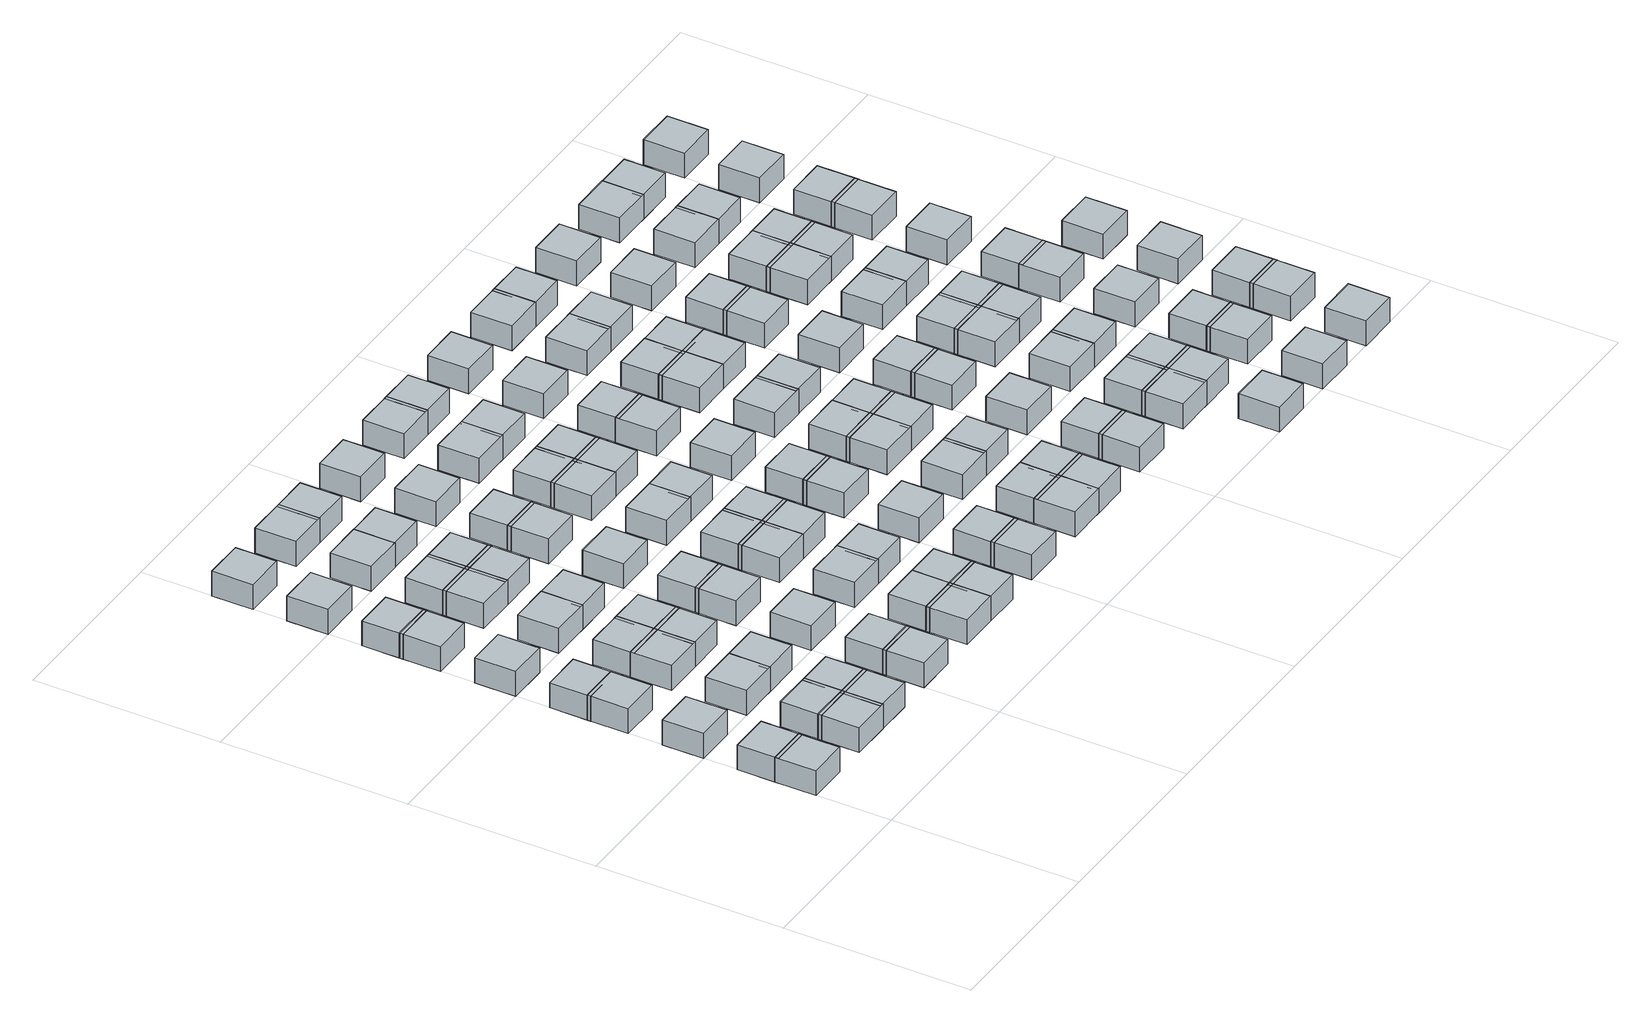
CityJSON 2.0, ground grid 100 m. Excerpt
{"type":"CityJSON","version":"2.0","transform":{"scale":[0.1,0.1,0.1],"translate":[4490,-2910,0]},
"CityObjects":{
"object1":{"type":"GenericCityObject","geometry":[{"type":"Solid","lod":"1","boundaries":[[[[0,1,2,3]],[[4,5,1,0]],[[5,6,2,1]],[[6,7,3,2]],[[7,4,0,3]],[[7,6,5,4]]]]}]},
"object2":{"type":"GenericCityObject","geometry":[{"type":"Solid","lod":"1","boundaries":[[[[8,9,10,11]],[[12,13,9,8]],[[13,14,10,9]],[[14,15,11,10]],[[15,12,8,11]],[[15,14,13,12]]]]}]},
"object3":{"type":"GenericCityObject","geometry":[{"type":"Solid","lod":"1","boundaries":[[[[16,17,18,19]],[[20,21,17,16]],[[21,22,18,17]],[[22,23,19,18]],[[23,20,16,19]],[[23,22,21,20]]]]}]},
"object4":{"type":"GenericCityObject","geometry":[{"type":"Solid","lod":"1","boundaries":[[[[24,25,26,27]],[[28,29,25,24]],[[29,30,26,25]],[[30,31,27,26]],[[31,28,24,27]],[[31,30,29,28]]]]}]},
"object5":{"type":"GenericCityObject","geometry":[{"type":"Solid","lod":"1","boundaries":[[[[32,33,34,35]],[[36,37,33,32]],[[37,38,34,33]],[[38,39,35,34]],[[39,36,32,35]],[[39,38,37,36]]]]}]},
"object6":{"type":"GenericCityObject","geometry":[{"type":"Solid","lod":"1","boundaries":[[[[40,41,42,43]],[[44,45,41,40]],[[45,46,42,41]],[[46,47,43,42]],[[47,44,40,43]],[[47,46,45,44]]]]}]},
"object7":{"type":"GenericCityObject","geometry":[{"type":"Solid","lod":"1","boundaries":[[[[48,49,50,51]],[[52,53,49,48]],[[53,54,50,49]],[[54,55,51,50]],[[55,52,48,51]],[[55,54,53,52]]]]}]},
"object8":{"type":"GenericCityObject","geometry":[{"type":"Solid","lod":"1","boundaries":[[[[56,57,58,59]],[[60,61,57,56]],[[61,62,58,57]],[[62,63,59,58]],[[63,60,56,59]],[[63,62,61,60]]]]}]},
"object9":{"type":"GenericCityObject","geometry":[{"type":"Solid","lod":"1","boundaries":[[[[64,65,66,67]],[[68,69,65,64]],[[69,70,66,65]],[[70,71,67,66]],[[71,68,64,67]],[[71,70,69,68]]]]}]},
"object10":{"type":"GenericCityObject","geometry":[{"type":"Solid","lod":"1","boundaries":[[[[72,73,74,75]],[[76,77,73,72]],[[77,78,74,73]],[[78,79,75,74]],[[79,76,72,75]],[[79,78,77,76]]]]}]},
"object11":{"type":"GenericCityObject","geometry":[{"type":"Solid","lod":"1","boundaries":[[[[80,81,82,83]],[[84,85,81,80]],[[85,86,82,81]],[[86,87,83,82]],[[87,84,80,83]],[[87,86,85,84]]]]}]},
"object12":{"type":"GenericCityObject","geometry":[{"type":"Solid","lod":"1","boundaries":[[[[88,89,90,91]],[[92,93,89,88]],[[93,94,90,89]],[[94,95,91,90]],[[95,92,88,91]],[[95,94,93,92]]]]}]},
"object13":{"type":"GenericCityObject","geometry":[{"type":"Solid","lod":"1","boundaries":[[[[96,97,98,99]],[[100,101,97,96]],[[101,102,98,97]],[[102,103,99,98]],[[103,100,96,99]],[[103,102,101,100]]]]}]},
"object14":{"type":"GenericCityObject","geometry":[{"type":"Solid","lod":"1","boundaries":[[[[104,105,106,107]],[[108,109,105,104]],[[109,110,106,105]],[[110,111,107,106]],[[111,108,104,107]],[[111,110,109,108]]]]}]},
"object15":{"type":"GenericCityObject","geometry":[{"type":"Solid","lod":"1","boundaries":[[[[112,113,114,115]],[[116,117,113,112]],[[117,118,114,113]],[[118,119,115,114]],[[119,116,112,115]],[[119,118,117,116]]]]}]},
"object16":{"type":"GenericCityObject","geometry":[{"type":"Solid","lod":"1","boundaries":[[[[120,121,122,123]],[[124,125,121,120]],[[125,126,122,121]],[[126,127,123,122]],[[127,124,120,123]],[[127,126,125,124]]]]}]},
"object17":{"type":"GenericCityObject","geometry":[{"type":"Solid","lod":"1","boundaries":[[[[128,129,130,131]],[[132,133,129,128]],[[133,134,130,129]],[[134,135,131,130]],[[135,132,128,131]],[[135,134,133,132]]]]}]},
"object18":{"type":"GenericCityObject","geometry":[{"type":"Solid","lod":"1","boundaries":[[[[136,137,138,139]],[[140,141,137,136]],[[141,142,138,137]],[[142,143,139,138]],[[143,140,136,139]],[[143,142,141,140]]]]}]},
"object19":{"type":"GenericCityObject","geometry":[{"type":"Solid","lod":"1","boundaries":[[[[144,145,146,147]],[[148,149,145,144]],[[149,150,146,145]],[[150,151,147,146]],[[151,148,144,147]],[[151,150,149,148]]]]}]},
"object20":{"type":"GenericCityObject","geometry":[{"type":"Solid","lod":"1","boundaries":[[[[152,153,154,155]],[[156,157,153,152]],[[157,158,154,153]],[[158,159,155,154]],[[159,156,152,155]],[[159,158,157,156]]]]}]},
"object21":{"type":"GenericCityObject","geometry":[{"type":"Solid","lod":"1","boundaries":[[[[160,161,162,163]],[[164,165,161,160]],[[165,166,162,161]],[[166,167,163,162]],[[167,164,160,163]],[[167,166,165,164]]]]}]},
"object22":{"type":"GenericCityObject","geometry":[{"type":"Solid","lod":"1","boundaries":[[[[168,169,170,171]],[[172,173,169,168]],[[173,174,170,169]],[[174,175,171,170]],[[175,172,168,171]],[[175,174,173,172]]]]}]},
"object23":{"type":"GenericCityObject","geometry":[{"type":"Solid","lod":"1","boundaries":[[[[176,177,178,179]],[[180,181,177,176]],[[181,182,178,177]],[[182,183,179,178]],[[183,180,176,179]],[[183,182,181,180]]]]}]},
"object24":{"type":"GenericCityObject","geometry":[{"type":"Solid","lod":"1","boundaries":[[[[184,185,186,187]],[[188,189,185,184]],[[189,190,186,185]],[[190,191,187,186]],[[191,188,184,187]],[[191,190,189,188]]]]}]},
"object25":{"type":"GenericCityObject","geometry":[{"type":"Solid","lod":"1","boundaries":[[[[192,193,194,195]],[[196,197,193,192]],[[197,198,194,193]],[[198,199,195,194]],[[199,196,192,195]],[[199,198,197,196]]]]}]},
"object26":{"type":"GenericCityObject","geometry":[{"type":"Solid","lod":"1","boundaries":[[[[200,201,202,203]],[[204,205,201,200]],[[205,206,202,201]],[[206,207,203,202]],[[207,204,200,203]],[[207,206,205,204]]]]}]},
"object27":{"type":"GenericCityObject","geometry":[{"type":"Solid","lod":"1","boundaries":[[[[208,209,210,211]],[[212,213,209,208]],[[213,214,210,209]],[[214,215,211,210]],[[215,212,208,211]],[[215,214,213,212]]]]}]},
"object28":{"type":"GenericCityObject","geometry":[{"type":"Solid","lod":"1","boundaries":[[[[216,217,218,219]],[[220,221,217,216]],[[221,222,218,217]],[[222,223,219,218]],[[223,220,216,219]],[[223,222,221,220]]]]}]},
"object29":{"type":"GenericCityObject","geometry":[{"type":"Solid","lod":"1","boundaries":[[[[224,225,226,227]],[[228,229,225,224]],[[229,230,226,225]],[[230,231,227,226]],[[231,228,224,227]],[[231,230,229,228]]]]}]},
"object30":{"type":"GenericCityObject","geometry":[{"type":"Solid","lod":"1","boundaries":[[[[232,233,234,235]],[[236,237,233,232]],[[237,238,234,233]],[[238,239,235,234]],[[239,236,232,235]],[[239,238,237,236]]]]}]},
"object31":{"type":"GenericCityObject","geometry":[{"type":"Solid","lod":"1","boundaries":[[[[240,241,242,243]],[[244,245,241,240]],[[245,246,242,241]],[[246,247,243,242]],[[247,244,240,243]],[[247,246,245,244]]]]}]},
"object32":{"type":"GenericCityObject","geometry":[{"type":"Solid","lod":"1","boundaries":[[[[248,249,250,251]],[[252,253,249,248]],[[253,254,250,249]],[[254,255,251,250]],[[255,252,248,251]],[[255,254,253,252]]]]}]},
"object33":{"type":"GenericCityObject","geometry":[{"type":"Solid","lod":"1","boundaries":[[[[256,257,258,259]],[[260,261,257,256]],[[261,262,258,257]],[[262,263,259,258]],[[263,260,256,259]],[[263,262,261,260]]]]}]},
"object34":{"type":"GenericCityObject","geometry":[{"type":"Solid","lod":"1","boundaries":[[[[264,265,266,267]],[[268,269,265,264]],[[269,270,266,265]],[[270,271,267,266]],[[271,268,264,267]],[[271,270,269,268]]]]}]},
"object35":{"type":"GenericCityObject","geometry":[{"type":"Solid","lod":"1","boundaries":[[[[272,273,274,275]],[[276,277,273,272]],[[277,278,274,273]],[[278,279,275,274]],[[279,276,272,275]],[[279,278,277,276]]]]}]},
"object36":{"type":"GenericCityObject","geometry":[{"type":"Solid","lod":"1","boundaries":[[[[280,281,282,283]],[[284,285,281,280]],[[285,286,282,281]],[[286,287,283,282]],[[287,284,280,283]],[[287,286,285,284]]]]}]},
"object37":{"type":"GenericCityObject","geometry":[{"type":"Solid","lod":"1","boundaries":[[[[288,289,290,291]],[[292,293,289,288]],[[293,294,290,289]],[[294,295,291,290]],[[295,292,288,291]],[[295,294,293,292]]]]}]},
"object38":{"type":"GenericCityObject","geometry":[{"type":"Solid","lod":"1","boundaries":[[[[296,297,298,299]],[[300,301,297,296]],[[301,302,298,297]],[[302,303,299,298]],[[303,300,296,299]],[[303,302,301,300]]]]}]},
"object39":{"type":"GenericCityObject","geometry":[{"type":"Solid","lod":"1","boundaries":[[[[304,305,306,307]],[[308,309,305,304]],[[309,310,306,305]],[[310,311,307,306]],[[311,308,304,307]],[[311,310,309,308]]]]}]},
"object40":{"type":"GenericCityObject","geometry":[{"type":"Solid","lod":"1","boundaries":[[[[312,313,314,315]],[[316,317,313,312]],[[317,318,314,313]],[[318,319,315,314]],[[319,316,312,315]],[[319,318,317,316]]]]}]},
"object41":{"type":"GenericCityObject","geometry":[{"type":"Solid","lod":"1","boundaries":[[[[320,321,322,323]],[[324,325,321,320]],[[325,326,322,321]],[[326,327,323,322]],[[327,324,320,323]],[[327,326,325,324]]]]}]},
"object42":{"type":"GenericCityObject","geometry":[{"type":"Solid","lod":"1","boundaries":[[[[328,329,330,331]],[[332,333,329,328]],[[333,334,330,329]],[[334,335,331,330]],[[335,332,328,331]],[[335,334,333,332]]]]}]},
"object43":{"type":"GenericCityObject","geometry":[{"type":"Solid","lod":"1","boundaries":[[[[336,337,338,339]],[[340,341,337,336]],[[341,342,338,337]],[[342,343,339,338]],[[343,340,336,339]],[[343,342,341,340]]]]}]},
"object44":{"type":"GenericCityObject","geometry":[{"type":"Solid","lod":"1","boundaries":[[[[344,345,346,347]],[[348,349,345,344]],[[349,350,346,345]],[[350,351,347,346]],[[351,348,344,347]],[[351,350,349,348]]]]}]},
"object45":{"type":"GenericCityObject","geometry":[{"type":"Solid","lod":"1","boundaries":[[[[352,353,354,355]],[[356,357,353,352]],[[357,358,354,353]],[[358,359,355,354]],[[359,356,352,355]],[[359,358,357,356]]]]}]},
"object46":{"type":"GenericCityObject","geometry":[{"type":"Solid","lod":"1","boundaries":[[[[360,361,362,363]],[[364,365,361,360]],[[365,366,362,361]],[[366,367,363,362]],[[367,364,360,363]],[[367,366,365,364]]]]}]},
"object47":{"type":"GenericCityObject","geometry":[{"type":"Solid","lod":"1","boundaries":[[[[368,369,370,371]],[[372,373,369,368]],[[373,374,370,369]],[[374,375,371,370]],[[375,372,368,371]],[[375,374,373,372]]]]}]},
"object48":{"type":"GenericCityObject","geometry":[{"type":"Solid","lod":"1","boundaries":[[[[376,377,378,379]],[[380,381,377,376]],[[381,382,378,377]],[[382,383,379,378]],[[383,380,376,379]],[[383,382,381,380]]]]}]},
"object49":{"type":"GenericCityObject","geometry":[{"type":"Solid","lod":"1","boundaries":[[[[384,385,386,387]],[[388,389,385,384]],[[389,390,386,385]],[[390,391,387,386]],[[391,388,384,387]],[[391,390,389,388]]]]}]},
"object50":{"type":"GenericCityObject","geometry":[{"type":"Solid","lod":"1","boundaries":[[[[392,393,394,395]],[[396,397,393,392]],[[397,398,394,393]],[[398,399,395,394]],[[399,396,392,395]],[[399,398,397,396]]]]}]},
"object51":{"type":"GenericCityObject","geometry":[{"type":"Solid","lod":"1","boundaries":[[[[400,401,402,403]],[[404,405,401,400]],[[405,406,402,401]],[[406,407,403,402]],[[407,404,400,403]],[[407,406,405,404]]]]}]},
"object52":{"type":"GenericCityObject","geometry":[{"type":"Solid","lod":"1","boundaries":[[[[408,409,410,411]],[[412,413,409,408]],[[413,414,410,409]],[[414,415,411,410]],[[415,412,408,411]],[[415,414,413,412]]]]}]},
"object53":{"type":"GenericCityObject","geometry":[{"type":"Solid","lod":"1","boundaries":[[[[416,417,418,419]],[[420,421,417,416]],[[421,422,418,417]],[[422,423,419,418]],[[423,420,416,419]],[[423,422,421,420]]]]}]},
"object54":{"type":"GenericCityObject","geometry":[{"type":"Solid","lod":"1","boundaries":[[[[424,425,426,427]],[[428,429,425,424]],[[429,430,426,425]],[[430,431,427,426]],[[431,428,424,427]],[[431,430,429,428]]]]}]},
"object55":{"type":"GenericCityObject","geometry":[{"type":"Solid","lod":"1","boundaries":[[[[432,433,434,435]],[[436,437,433,432]],[[437,438,434,433]],[[438,439,435,434]],[[439,436,432,435]],[[439,438,437,436]]]]}]},
"object56":{"type":"GenericCityObject","geometry":[{"type":"Solid","lod":"1","boundaries":[[[[440,441,442,443]],[[444,445,441,440]],[[445,446,442,441]],[[446,447,443,442]],[[447,444,440,443]],[[447,446,445,444]]]]}]},
"object57":{"type":"GenericCityObject","geometry":[{"type":"Solid","lod":"1","boundaries":[[[[448,449,450,451]],[[452,453,449,448]],[[453,454,450,449]],[[454,455,451,450]],[[455,452,448,451]],[[455,454,453,452]]]]}]},
"object58":{"type":"GenericCityObject","geometry":[{"type":"Solid","lod":"1","boundaries":[[[[456,457,458,459]],[[460,461,457,456]],[[461,462,458,457]],[[462,463,459,458]],[[463,460,456,459]],[[463,462,461,460]]]]}]},
"object59":{"type":"GenericCityObject","geometry":[{"type":"Solid","lod":"1","boundaries":[[[[464,465,466,467]],[[468,469,465,464]],[[469,470,466,465]],[[470,471,467,466]],[[471,468,464,467]],[[471,470,469,468]]]]}]},
"object60":{"type":"GenericCityObject","geometry":[{"type":"Solid","lod":"1","boundaries":[[[[472,473,474,475]],[[476,477,473,472]],[[477,478,474,473]],[[478,479,475,474]],[[479,476,472,475]],[[479,478,477,476]]]]}]},
"object61":{"type":"GenericCityObject","geometry":[{"type":"Solid","lod":"1","boundaries":[[[[480,481,482,483]],[[484,485,481,480]],[[485,486,482,481]],[[486,487,483,482]],[[487,484,480,483]],[[487,486,485,484]]]]}]},
"object62":{"type":"GenericCityObject","geometry":[{"type":"Solid","lod":"1","boundaries":[[[[488,489,490,491]],[[492,493,489,488]],[[493,494,490,489]],[[494,495,491,490]],[[495,492,488,491]],[[495,494,493,492]]]]}]},
"object63":{"type":"GenericCityObject","geometry":[{"type":"Solid","lod":"1","boundaries":[[[[496,497,498,499]],[[500,501,497,496]],[[501,502,498,497]],[[502,503,499,498]],[[503,500,496,499]],[[503,502,501,500]]]]}]},
"object64":{"type":"GenericCityObject","geometry":[{"type":"Solid","lod":"1","boundaries":[[[[504,505,506,507]],[[508,509,505,504]],[[509,510,506,505]],[[510,511,507,506]],[[511,508,504,507]],[[511,510,509,508]]]]}]},
"object65":{"type":"GenericCityObject","geometry":[{"type":"Solid","lod":"1","boundaries":[[[[512,513,514,515]],[[516,517,513,512]],[[517,518,514,513]],[[518,519,515,514]],[[519,516,512,515]],[[519,518,517,516]]]]}]},
"object66":{"type":"GenericCityObject","geometry":[{"type":"Solid","lod":"1","boundaries":[[[[520,521,522,523]],[[524,525,521,520]],[[525,526,522,521]],[[526,527,523,522]],[[527,524,520,523]],[[527,526,525,524]]]]}]},
"object67":{"type":"GenericCityObject","geometry":[{"type":"Solid","lod":"1","boundaries":[[[[528,529,530,531]],[[532,533,529,528]],[[533,534,530,529]],[[534,535,531,530]],[[535,532,528,531]],[[535,534,533,532]]]]}]},
"object68":{"type":"GenericCityObject","geometry":[{"type":"Solid","lod":"1","boundaries":[[[[536,537,538,539]],[[540,541,537,536]],[[541,542,538,537]],[[542,543,539,538]],[[543,540,536,539]],[[543,542,541,540]]]]}]},
"object69":{"type":"GenericCityObject","geometry":[{"type":"Solid","lod":"1","boundaries":[[[[544,545,546,547]],[[548,549,545,544]],[[549,550,546,545]],[[550,551,547,546]],[[551,548,544,547]],[[551,550,549,548]]]]}]},
"object70":{"type":"GenericCityObject","geometry":[{"type":"Solid","lod":"1","boundaries":[[[[552,553,554,555]],[[556,557,553,552]],[[557,558,554,553]],[[558,559,555,554]],[[559,556,552,555]],[[559,558,557,556]]]]}]},
"object71":{"type":"GenericCityObject","geometry":[{"type":"Solid","lod":"1","boundaries":[[[[560,561,562,563]],[[564,565,561,560]],[[565,566,562,561]],[[566,567,563,562]],[[567,564,560,563]],[[567,566,565,564]]]]}]},
"object72":{"type":"GenericCityObject","geometry":[{"type":"Solid","lod":"1","boundaries":[[[[568,569,570,571]],[[572,573,569,568]],[[573,574,570,569]],[[574,575,571,570]],[[575,572,568,571]],[[575,574,573,572]]]]}]},
"object73":{"type":"GenericCityObject","geometry":[{"type":"Solid","lod":"1","boundaries":[[[[576,577,578,579]],[[580,581,577,576]],[[581,582,578,577]],[[582,583,579,578]],[[583,580,576,579]],[[583,582,581,580]]]]}]},
"object74":{"type":"GenericCityObject","geometry":[{"type":"Solid","lod":"1","boundaries":[[[[584,585,586,587]],[[588,589,585,584]],[[589,590,586,585]],[[590,591,587,586]],[[591,588,584,587]],[[591,590,589,588]]]]}]},
"object75":{"type":"GenericCityObject","geometry":[{"type":"Solid","lod":"1","boundaries":[[[[592,593,594,595]],[[596,597,593,592]],[[597,598,594,593]],[[598,599,595,594]],[[599,596,592,595]],[[599,598,597,596]]]]}]},
"object76":{"type":"GenericCityObject","geometry":[{"type":"Solid","lod":"1","boundaries":[[[[600,601,602,603]],[[604,605,601,600]],[[605,606,602,601]],[[606,607,603,602]],[[607,604,600,603]],[[607,606,605,604]]]]}]},
"object77":{"type":"GenericCityObject","geometry":[{"type":"Solid","lod":"1","boundaries":[[[[608,609,610,611]],[[612,613,609,608]],[[613,614,610,609]],[[614,615,611,610]],[[615,612,608,611]],[[615,614,613,612]]]]}]},
"object78":{"type":"GenericCityObject","geometry":[{"type":"Solid","lod":"1","boundaries":[[[[616,617,618,619]],[[620,621,617,616]],[[621,622,618,617]],[[622,623,619,618]],[[623,620,616,619]],[[623,622,621,620]]]]}]},
"object79":{"type":"GenericCityObject","geometry":[{"type":"Solid","lod":"1","boundaries":[[[[624,625,626,627]],[[628,629,625,624]],[[629,630,626,625]],[[630,631,627,626]],[[631,628,624,627]],[[631,630,629,628]]]]}]},
"object80":{"type":"GenericCityObject","geometry":[{"type":"Solid","lod":"1","boundaries":[[[[632,633,634,635]],[[636,637,633,632]],[[637,638,634,633]],[[638,639,635,634]],[[639,636,632,635]],[[639,638,637,636]]]]}]},
"object81":{"type":"GenericCityObject","geometry":[{"type":"Solid","lod":"1","boundaries":[[[[640,641,642,643]],[[644,645,641,640]],[[645,646,642,641]],[[646,647,643,642]],[[647,644,640,643]],[[647,646,645,644]]]]}]},
"object82":{"type":"GenericCityObject","geometry":[{"type":"Solid","lod":"1","boundaries":[[[[648,649,650,651]],[[652,653,649,648]],[[653,654,650,649]],[[654,655,651,650]],[[655,652,648,651]],[[655,654,653,652]]]]}]},
"object83":{"type":"GenericCityObject","geometry":[{"type":"Solid","lod":"1","boundaries":[[[[656,657,658,659]],[[660,661,657,656]],[[661,662,658,657]],[[662,663,659,658]],[[663,660,656,659]],[[663,662,661,660]]]]}]},
"object84":{"type":"GenericCityObject","geometry":[{"type":"Solid","lod":"1","boundaries":[[[[664,665,666,667]],[[668,669,665,664]],[[669,670,666,665]],[[670,671,667,666]],[[671,668,664,667]],[[671,670,669,668]]]]}]},
"object85":{"type":"GenericCityObject","geometry":[{"type":"Solid","lod":"1","boundaries":[[[[672,673,674,675]],[[676,677,673,672]],[[677,678,674,673]],[[678,679,675,674]],[[679,676,672,675]],[[679,678,677,676]]]]}]},
"object86":{"type":"GenericCityObject","geometry":[{"type":"Solid","lod":"1","boundaries":[[[[680,681,682,683]],[[684,685,681,680]],[[685,686,682,681]],[[686,687,683,682]],[[687,684,680,683]],[[687,686,685,684]]]]}]},
"object87":{"type":"GenericCityObject","geometry":[{"type":"Solid","lod":"1","boundaries":[[[[688,689,690,691]],[[692,693,689,688]],[[693,694,690,689]],[[694,695,691,690]],[[695,692,688,691]],[[695,694,693,692]]]]}]},
"object88":{"type":"GenericCityObject","geometry":[{"type":"Solid","lod":"1","boundaries":[[[[696,697,698,699]],[[700,701,697,696]],[[701,702,698,697]],[[702,703,699,698]],[[703,700,696,699]],[[703,702,701,700]]]]}]},
"object89":{"type":"GenericCityObject","geometry":[{"type":"Solid","lod":"1","boundaries":[[[[704,705,706,707]],[[708,709,705,704]],[[709,710,706,705]],[[710,711,707,706]],[[711,708,704,707]],[[711,710,709,708]]]]}]},
"object90":{"type":"GenericCityObject","geometry":[{"type":"Solid","lod":"1","boundaries":[[[[712,713,714,715]],[[716,717,713,712]],[[717,718,714,713]],[[718,719,715,714]],[[719,716,712,715]],[[719,718,717,716]]]]}]},
"object91":{"type":"GenericCityObject","geometry":[{"type":"Solid","lod":"1","boundaries":[[[[720,721,722,723]],[[724,725,721,720]],[[725,726,722,721]],[[726,727,723,722]],[[727,724,720,723]],[[727,726,725,724]]]]}]},
"object92":{"type":"GenericCityObject","geometry":[{"type":"Solid","lod":"1","boundaries":[[[[728,729,730,731]],[[732,733,729,728]],[[733,734,730,729]],[[734,735,731,730]],[[735,732,728,731]],[[735,734,733,732]]]]}]},
"object93":{"type":"GenericCityObject","geometry":[{"type":"Solid","lod":"1","boundaries":[[[[736,737,738,739]],[[740,741,737,736]],[[741,742,738,737]],[[742,743,739,738]],[[743,740,736,739]],[[743,742,741,740]]]]}]},
"object94":{"type":"GenericCityObject","geometry":[{"type":"Solid","lod":"1","boundaries":[[[[744,745,746,747]],[[748,749,745,744]],[[749,750,746,745]],[[750,751,747,746]],[[751,748,744,747]],[[751,750,749,748]]]]}]},
"object95":{"type":"GenericCityObject","geometry":[{"type":"Solid","lod":"1","boundaries":[[[[752,753,754,755]],[[756,757,753,752]],[[757,758,754,753]],[[758,759,755,754]],[[759,756,752,755]],[[759,758,757,756]]]]}]},
"object96":{"type":"GenericCityObject","geometry":[{"type":"Solid","lod":"1","boundaries":[[[[760,761,762,763]],[[764,765,761,760]],[[765,766,762,761]],[[766,767,763,762]],[[767,764,760,763]],[[767,766,765,764]]]]}]},
"object97":{"type":"GenericCityObject","geometry":[{"type":"Solid","lod":"1","boundaries":[[[[768,769,770,771]],[[772,773,769,768]],[[773,774,770,769]],[[774,775,771,770]],[[775,772,768,771]],[[775,774,773,772]]]]}]},
"object98":{"type":"GenericCityObject","geometry":[{"type":"Solid","lod":"1","boundaries":[[[[776,777,778,779]],[[780,781,777,776]],[[781,782,778,777]],[[782,783,779,778]],[[783,780,776,779]],[[783,782,781,780]]]]}]},
"object99":{"type":"GenericCityObject","geometry":[{"type":"Solid","lod":"1","boundaries":[[[[784,785,786,787]],[[788,789,785,784]],[[789,790,786,785]],[[790,791,787,786]],[[791,788,784,787]],[[791,790,789,788]]]]}]},
"object100":{"type":"GenericCityObject","geometry":[{"type":"Solid","lod":"1","boundaries":[[[[792,793,794,795]],[[796,797,793,792]],[[797,798,794,793]],[[798,799,795,794]],[[799,796,792,795]],[[799,798,797,796]]]]}]},
"object101":{"type":"GenericCityObject","geometry":[{"type":"Solid","lod":"1","boundaries":[[[[800,801,802,803]],[[804,805,801,800]],[[805,806,802,801]],[[806,807,803,802]],[[807,804,800,803]],[[807,806,805,804]]]]}]},
"object102":{"type":"GenericCityObject","geometry":[{"type":"Solid","lod":"1","boundaries":[[[[808,809,810,811]],[[812,813,809,808]],[[813,814,810,809]],[[814,815,811,810]],[[815,812,808,811]],[[815,814,813,812]]]]}]},
"object103":{"type":"GenericCityObject","geometry":[{"type":"Solid","lod":"1","boundaries":[[[[816,817,818,819]],[[820,821,817,816]],[[821,822,818,817]],[[822,823,819,818]],[[823,820,816,819]],[[823,822,821,820]]]]}]},
"object104":{"type":"GenericCityObject","geometry":[{"type":"Solid","lod":"1","boundaries":[[[[824,825,826,827]],[[828,829,825,824]],[[829,830,826,825]],[[830,831,827,826]],[[831,828,824,827]],[[831,830,829,828]]]]}]},
"object105":{"type":"GenericCityObject","geometry":[{"type":"Solid","lod":"1","boundaries":[[[[832,833,834,835]],[[836,837,833,832]],[[837,838,834,833]],[[838,839,835,834]],[[839,836,832,835]],[[839,838,837,836]]]]}]},
"object106":{"type":"GenericCityObject","geometry":[{"type":"Solid","lod":"1","boundaries":[[[[840,841,842,843]],[[844,845,841,840]],[[845,846,842,841]],[[846,847,843,842]],[[847,844,840,843]],[[847,846,845,844]]]]}]},
"object107":{"type":"GenericCityObject","geometry":[{"type":"Solid","lod":"1","boundaries":[[[[848,849,850,851]],[[852,853,849,848]],[[853,854,850,849]],[[854,855,851,850]],[[855,852,848,851]],[[855,854,853,852]]]]}]},
"object108":{"type":"GenericCityObject","geometry":[{"type":"Solid","lod":"1","boundaries":[[[[856,857,858,859]],[[860,861,857,856]],[[861,862,858,857]],[[862,863,859,858]],[[863,860,856,859]],[[863,862,861,860]]]]}]},
"object109":{"type":"GenericCityObject","geometry":[{"type":"Solid","lod":"1","boundaries":[[[[864,865,866,867]],[[868,869,865,864]],[[869,870,866,865]],[[870,871,867,866]],[[871,868,864,867]],[[871,870,869,868]]]]}]},
"object110":{"type":"GenericCityObject","geometry":[{"type":"Solid","lod":"1","boundaries":[[[[872,873,874,875]],[[876,877,873,872]],[[877,878,874,873]],[[878,879,875,874]],[[879,876,872,875]],[[879,878,877,876]]]]}]},
"object111":{"type":"GenericCityObject","geometry":[{"type":"Solid","lod":"1","boundaries":[[[[880,881,882,883]],[[884,885,881,880]],[[885,886,882,881]],[[886,887,883,882]],[[887,884,880,883]],[[887,886,885,884]]]]}]},
"object112":{"type":"GenericCityObject","geometry":[{"type":"Solid","lod":"1","boundaries":[[[[888,889,890,891]],[[892,893,889,888]],[[893,894,890,889]],[[894,895,891,890]],[[895,892,888,891]],[[895,894,893,892]]]]}]},
"object113":{"type":"GenericCityObject","geometry":[{"type":"Solid","lod":"1","boundaries":[[[[896,897,898,899]],[[900,901,897,896]],[[901,902,898,897]],[[902,903,899,898]],[[903,900,896,899]],[[903,902,901,900]]]]}]},
"object114":{"type":"GenericCityObject","geometry":[{"type":"Solid","lod":"1","boundaries":[[[[904,905,906,907]],[[908,909,905,904]],[[909,910,906,905]],[[910,911,907,906]],[[911,908,904,907]],[[911,910,909,908]]]]}]},
"object115":{"type":"GenericCityObject","geometry":[{"type":"Solid","lod":"1","boundaries":[[[[912,913,914,915]],[[916,917,913,912]],[[917,918,914,913]],[[918,919,915,914]],[[919,916,912,915]],[[919,918,917,916]]]]}]},
"object116":{"type":"GenericCityObject","geometry":[{"type":"Solid","lod":"1","boundaries":[[[[920,921,922,923]],[[924,925,921,920]],[[925,926,922,921]],[[926,927,923,922]],[[927,924,920,923]],[[927,926,925,924]]]]}]},
"object117":{"type":"GenericCityObject","geometry":[{"type":"Solid","lod":"1","boundaries":[[[[928,929,930,931]],[[932,933,929,928]],[[933,934,930,929]],[[934,935,931,930]],[[935,932,928,931]],[[935,934,933,932]]]]}]},
"object118":{"type":"GenericCityObject","geometry":[{"type":"Solid","lod":"1","boundaries":[[[[936,937,938,939]],[[940,941,937,936]],[[941,942,938,937]],[[942,943,939,938]],[[943,940,936,939]],[[943,942,941,940]]]]}]},
"object119":{"type":"GenericCityObject","geometry":[{"type":"Solid","lod":"1","boundaries":[[[[944,945,946,947]],[[948,949,945,944]],[[949,950,946,945]],[[950,951,947,946]],[[951,948,944,947]],[[951,950,949,948]]]]}]},
"object120":{"type":"GenericCityObject","geometry":[{"type":"Solid","lod":"1","boundaries":[[[[952,953,954,955]],[[956,957,953,952]],[[957,958,954,953]],[[958,959,955,954]],[[959,956,952,955]],[[959,958,957,956]]]]}]},
"object121":{"type":"GenericCityObject","geometry":[{"type":"Solid","lod":"1","boundaries":[[[[960,961,962,963]],[[964,965,961,960]],[[965,966,962,961]],[[966,967,963,962]],[[967,964,960,963]],[[967,966,965,964]]]]}]},
"object122":{"type":"GenericCityObject","geometry":[{"type":"Solid","lod":"1","boundaries":[[[[968,969,970,971]],[[972,973,969,968]],[[973,974,970,969]],[[974,975,971,970]],[[975,972,968,971]],[[975,974,973,972]]]]}]},
"object123":{"type":"GenericCityObject","geometry":[{"type":"Solid","lod":"1","boundaries":[[[[976,977,978,979]],[[980,981,977,976]],[[981,982,978,977]],[[982,983,979,978]],[[983,980,976,979]],[[983,982,981,980]]]]}]},
"object124":{"type":"GenericCityObject","geometry":[{"type":"Solid","lod":"1","boundaries":[[[[984,985,986,987]],[[988,989,985,984]],[[989,990,986,985]],[[990,991,987,986]],[[991,988,984,987]],[[991,990,989,988]]]]}]},
"object125":{"type":"GenericCityObject","geometry":[{"type":"Solid","lod":"1","boundaries":[[[[992,993,994,995]],[[996,997,993,992]],[[997,998,994,993]],[[998,999,995,994]],[[999,996,992,995]],[[999,998,997,996]]]]}]},
"object126":{"type":"GenericCityObject","geometry":[{"type":"Solid","lod":"1","boundaries":[[[[1000,1001,1002,1003]],[[1004,1005,1001,1000]],[[1005,1006,1002,1001]],[[1006,1007,1003,1002]],[[1007,1004,1000,1003]],[[1007,1006,1005,1004]]]]}]},
"object127":{"type":"GenericCityObject","geometry":[{"type":"Solid","lod":"1","boundaries":[[[[1008,1009,1010,1011]],[[1012,1013,1009,1008]],[[1013,1014,1010,1009]],[[1014,1015,1011,1010]],[[1015,1012,1008,1011]],[[1015,1014,1013,1012]]]]}]},
"object128":{"type":"GenericCityObject","geometry":[{"type":"Solid","lod":"1","boundaries":[[[[1016,1017,1018,1019]],[[1020,1021,1017,1016]],[[1021,1022,1018,1017]],[[1022,1023,1019,1018]],[[1023,1020,1016,1019]],[[1023,1022,1021,1020]]]]}]},
"object129":{"type":"GenericCityObject","geometry":[{"type":"Solid","lod":"1","boundaries":[[[[1024,1025,1026,1027]],[[1028,1029,1025,1024]],[[1029,1030,1026,1025]],[[1030,1031,1027,1026]],[[1031,1028,1024,1027]],[[1031,1030,1029,1028]]]]}]},
"object130":{"type":"GenericCityObject","geometry":[{"type":"Solid","lod":"1","boundaries":[[[[1032,1033,1034,1035]],[[1036,1037,1033,1032]],[[1037,1038,1034,1033]],[[1038,1039,1035,1034]],[[1039,1036,1032,1035]],[[1039,1038,1037,1036]]]]}]},
"object131":{"type":"GenericCityObject","geometry":[{"type":"Solid","lod":"1","boundaries":[[[[1040,1041,1042,1043]],[[1044,1045,1041,1040]],[[1045,1046,1042,1041]],[[1046,1047,1043,1042]],[[1047,1044,1040,1043]],[[1047,1046,1045,1044]]]]}]},
"object132":{"type":"GenericCityObject","geometry":[{"type":"Solid","lod":"1","boundaries":[[[[1048,1049,1050,1051]],[[1052,1053,1049,1048]],[[1053,1054,1050,1049]],[[1054,1055,1051,1050]],[[1055,1052,1048,1051]],[[1055,1054,1053,1052]]]]}]},
"object133":{"type":"GenericCityObject","geometry":[{"type":"Solid","lod":"1","boundaries":[[[[1056,1057,1058,1059]],[[1060,1061,1057,1056]],[[1061,1062,1058,1057]],[[1062,1063,1059,1058]],[[1063,1060,1056,1059]],[[1063,1062,1061,1060]]]]}]},
"object134":{"type":"GenericCityObject","geometry":[{"type":"Solid","lod":"1","boundaries":[[[[1064,1065,1066,1067]],[[1068,1069,1065,1064]],[[1069,1070,1066,1065]],[[1070,1071,1067,1066]],[[1071,1068,1064,1067]],[[1071,1070,1069,1068]]]]}]},
"object135":{"type":"GenericCityObject","geometry":[{"type":"Solid","lod":"1","boundaries":[[[[1072,1073,1074,1075]],[[1076,1077,1073,1072]],[[1077,1078,1074,1073]],[[1078,1079,1075,1074]],[[1079,1076,1072,1075]],[[1079,1078,1077,1076]]]]}]},
"object136":{"type":"GenericCityObject","geometry":[{"type":"Solid","lod":"1","boundaries":[[[[1080,1081,1082,1083]],[[1084,1085,1081,1080]],[[1085,1086,1082,1081]],[[1086,1087,1083,1082]],[[1087,1084,1080,1083]],[[1087,1086,1085,1084]]]]}]},
"object137":{"type":"GenericCityObject","geometry":[{"type":"Solid","lod":"1","boundaries":[[[[1088,1089,1090,1091]],[[1092,1093,1089,1088]],[[1093,1094,1090,1089]],[[1094,1095,1091,1090]],[[1095,1092,1088,1091]],[[1095,1094,1093,1092]]]]}]}
},
"vertices":[
[0,400,0],[220,400,0],[220,620,0],[0,620,0],[0,400,140],[220,400,140],[220,620,140],[0,620,140],
[0,600,0],[220,600,0],[220,820,0],[0,820,0],[0,600,140],[220,600,140],[220,820,140],[0,820,140],
[0,1000,0],[220,1000,0],[220,1220,0],[0,1220,0],[0,1000,140],[220,1000,140],[220,1220,140],[0,1220,140],
[0,1400,0],[220,1400,0],[220,1620,0],[0,1620,0],[0,1400,140],[220,1400,140],[220,1620,140],[0,1620,140],
[0,1600,0],[220,1600,0],[220,1820,0],[0,1820,0],[0,1600,140],[220,1600,140],[220,1820,140],[0,1820,140],
[400,400,0],[620,400,0],[620,620,0],[400,620,0],[400,400,140],[620,400,140],[620,620,140],[400,620,140],
[400,600,0],[620,600,0],[620,820,0],[400,820,0],[400,600,140],[620,600,140],[620,820,140],[400,820,140],
[0,2000,0],[220,2000,0],[220,2220,0],[0,2220,0],[0,2000,140],[220,2000,140],[220,2220,140],[0,2220,140],
[400,1000,0],[620,1000,0],[620,1220,0],[400,1220,0],[400,1000,140],[620,1000,140],[620,1220,140],[400,1220,140],
[600,400,0],[820,400,0],[820,620,0],[600,620,0],[600,400,140],[820,400,140],[820,620,140],[600,620,140],
[0,2400,0],[220,2400,0],[220,2620,0],[0,2620,0],[0,2400,140],[220,2400,140],[220,2620,140],[0,2620,140],
[600,600,0],[820,600,0],[820,820,0],[600,820,0],[600,600,140],[820,600,140],[820,820,140],[600,820,140],
[0,2600,0],[220,2600,0],[220,2820,0],[0,2820,0],[0,2600,140],[220,2600,140],[220,2820,140],[0,2820,140],
[400,1400,0],[620,1400,0],[620,1620,0],[400,1620,0],[400,1400,140],[620,1400,140],[620,1620,140],[400,1620,140],
[400,1600,0],[620,1600,0],[620,1820,0],[400,1820,0],[400,1600,140],[620,1600,140],[620,1820,140],[400,1820,140],
[600,1000,0],[820,1000,0],[820,1220,0],[600,1220,0],[600,1000,140],[820,1000,140],[820,1220,140],[600,1220,140],
[0,3000,0],[220,3000,0],[220,3220,0],[0,3220,0],[0,3000,140],[220,3000,140],[220,3220,140],[0,3220,140],
[400,2000,0],[620,2000,0],[620,2220,0],[400,2220,0],[400,2000,140],[620,2000,140],[620,2220,140],[400,2220,140],
[600,1400,0],[820,1400,0],[820,1620,0],[600,1620,0],[600,1400,140],[820,1400,140],[820,1620,140],[600,1620,140],
[0,3400,0],[220,3400,0],[220,3620,0],[0,3620,0],[0,3400,140],[220,3400,140],[220,3620,140],[0,3620,140],
[600,1600,0],[820,1600,0],[820,1820,0],[600,1820,0],[600,1600,140],[820,1600,140],[820,1820,140],[600,1820,140],
[1000,400,0],[1220,400,0],[1220,620,0],[1000,620,0],[1000,400,140],[1220,400,140],[1220,620,140],[1000,620,140],
[400,2400,0],[620,2400,0],[620,2620,0],[400,2620,0],[400,2400,140],[620,2400,140],[620,2620,140],[400,2620,140],
[1000,600,0],[1220,600,0],[1220,820,0],[1000,820,0],[1000,600,140],[1220,600,140],[1220,820,140],[1000,820,140],
[400,2600,0],[620,2600,0],[620,2820,0],[400,2820,0],[400,2600,140],[620,2600,140],[620,2820,140],[400,2820,140],
[600,2000,0],[820,2000,0],[820,2220,0],[600,2220,0],[600,2000,140],[820,2000,140],[820,2220,140],[600,2220,140],
[1000,1000,0],[1220,1000,0],[1220,1220,0],[1000,1220,0],[1000,1000,140],[1220,1000,140],[1220,1220,140],[1000,1220,140],
[400,3000,0],[620,3000,0],[620,3220,0],[400,3220,0],[400,3000,140],[620,3000,140],[620,3220,140],[400,3220,140],
[600,2400,0],[820,2400,0],[820,2620,0],[600,2620,0],[600,2400,140],[820,2400,140],[820,2620,140],[600,2620,140],
[600,2600,0],[820,2600,0],[820,2820,0],[600,2820,0],[600,2600,140],[820,2600,140],[820,2820,140],[600,2820,140],
[1000,1400,0],[1220,1400,0],[1220,1620,0],[1000,1620,0],[1000,1400,140],[1220,1400,140],[1220,1620,140],[1000,1620,140],
[400,3400,0],[620,3400,0],[620,3620,0],[400,3620,0],[400,3400,140],[620,3400,140],[620,3620,140],[400,3620,140],
[1000,1600,0],[1220,1600,0],[1220,1820,0],[1000,1820,0],[1000,1600,140],[1220,1600,140],[1220,1820,140],[1000,1820,140],
[600,3000,0],[820,3000,0],[820,3220,0],[600,3220,0],[600,3000,140],[820,3000,140],[820,3220,140],[600,3220,140],
[1400,400,0],[1620,400,0],[1620,620,0],[1400,620,0],[1400,400,140],[1620,400,140],[1620,620,140],[1400,620,140],
[1400,600,0],[1620,600,0],[1620,820,0],[1400,820,0],[1400,600,140],[1620,600,140],[1620,820,140],[1400,820,140],
[1000,2000,0],[1220,2000,0],[1220,2220,0],[1000,2220,0],[1000,2000,140],[1220,2000,140],[1220,2220,140],[1000,2220,140],
[600,3400,0],[820,3400,0],[820,3620,0],[600,3620,0],[600,3400,140],[820,3400,140],[820,3620,140],[600,3620,140],
[1400,1000,0],[1620,1000,0],[1620,1220,0],[1400,1220,0],[1400,1000,140],[1620,1000,140],[1620,1220,140],[1400,1220,140],
[1600,400,0],[1820,400,0],[1820,620,0],[1600,620,0],[1600,400,140],[1820,400,140],[1820,620,140],[1600,620,140],
[1000,2400,0],[1220,2400,0],[1220,2620,0],[1000,2620,0],[1000,2400,140],[1220,2400,140],[1220,2620,140],[1000,2620,140],
[1600,600,0],[1820,600,0],[1820,820,0],[1600,820,0],[1600,600,140],[1820,600,140],[1820,820,140],[1600,820,140],
[1000,2600,0],[1220,2600,0],[1220,2820,0],[1000,2820,0],[1000,2600,140],[1220,2600,140],[1220,2820,140],[1000,2820,140],
[1400,1400,0],[1620,1400,0],[1620,1620,0],[1400,1620,0],[1400,1400,140],[1620,1400,140],[1620,1620,140],[1400,1620,140],
[1400,1600,0],[1620,1600,0],[1620,1820,0],[1400,1820,0],[1400,1600,140],[1620,1600,140],[1620,1820,140],[1400,1820,140],
[1600,1000,0],[1820,1000,0],[1820,1220,0],[1600,1220,0],[1600,1000,140],[1820,1000,140],[1820,1220,140],[1600,1220,140],
[1000,3000,0],[1220,3000,0],[1220,3220,0],[1000,3220,0],[1000,3000,140],[1220,3000,140],[1220,3220,140],[1000,3220,140],
[1400,2000,0],[1620,2000,0],[1620,2220,0],[1400,2220,0],[1400,2000,140],[1620,2000,140],[1620,2220,140],[1400,2220,140],
[1600,1400,0],[1820,1400,0],[1820,1620,0],[1600,1620,0],[1600,1400,140],[1820,1400,140],[1820,1620,140],[1600,1620,140],
[1000,3400,0],[1220,3400,0],[1220,3620,0],[1000,3620,0],[1000,3400,140],[1220,3400,140],[1220,3620,140],[1000,3620,140],
[1600,1600,0],[1820,1600,0],[1820,1820,0],[1600,1820,0],[1600,1600,140],[1820,1600,140],[1820,1820,140],[1600,1820,140],
[2000,400,0],[2220,400,0],[2220,620,0],[2000,620,0],[2000,400,140],[2220,400,140],[2220,620,140],[2000,620,140],
[1400,2400,0],[1620,2400,0],[1620,2620,0],[1400,2620,0],[1400,2400,140],[1620,2400,140],[1620,2620,140],[1400,2620,140],
[2000,600,0],[2220,600,0],[2220,820,0],[2000,820,0],[2000,600,140],[2220,600,140],[2220,820,140],[2000,820,140],
[1400,2600,0],[1620,2600,0],[1620,2820,0],[1400,2820,0],[1400,2600,140],[1620,2600,140],[1620,2820,140],[1400,2820,140],
[1600,2000,0],[1820,2000,0],[1820,2220,0],[1600,2220,0],[1600,2000,140],[1820,2000,140],[1820,2220,140],[1600,2220,140],
[2000,1000,0],[2220,1000,0],[2220,1220,0],[2000,1220,0],[2000,1000,140],[2220,1000,140],[2220,1220,140],[2000,1220,140],
[1400,3000,0],[1620,3000,0],[1620,3220,0],[1400,3220,0],[1400,3000,140],[1620,3000,140],[1620,3220,140],[1400,3220,140],
[1600,2400,0],[1820,2400,0],[1820,2620,0],[1600,2620,0],[1600,2400,140],[1820,2400,140],[1820,2620,140],[1600,2620,140],
[1600,2600,0],[1820,2600,0],[1820,2820,0],[1600,2820,0],[1600,2600,140],[1820,2600,140],[1820,2820,140],[1600,2820,140],
[2000,1400,0],[2220,1400,0],[2220,1620,0],[2000,1620,0],[2000,1400,140],[2220,1400,140],[2220,1620,140],[2000,1620,140],
[1400,3400,0],[1620,3400,0],[1620,3620,0],[1400,3620,0],[1400,3400,140],[1620,3400,140],[1620,3620,140],[1400,3620,140],
[2000,1600,0],[2220,1600,0],[2220,1820,0],[2000,1820,0],[2000,1600,140],[2220,1600,140],[2220,1820,140],[2000,1820,140],
[1600,3000,0],[1820,3000,0],[1820,3220,0],[1600,3220,0],[1600,3000,140],[1820,3000,140],[1820,3220,140],[1600,3220,140],
[2400,400,0],[2620,400,0],[2620,620,0],[2400,620,0],[2400,400,140],[2620,400,140],[2620,620,140],[2400,620,140],
[2400,600,0],[2620,600,0],[2620,820,0],[2400,820,0],[2400,600,140],[2620,600,140],[2620,820,140],[2400,820,140],
[2000,2000,0],[2220,2000,0],[2220,2220,0],[2000,2220,0],[2000,2000,140],[2220,2000,140],[2220,2220,140],[2000,2220,140],
[1600,3400,0],[1820,3400,0],[1820,3620,0],[1600,3620,0],[1600,3400,140],[1820,3400,140],[1820,3620,140],[1600,3620,140],
[2400,1000,0],[2620,1000,0],[2620,1220,0],[2400,1220,0],[2400,1000,140],[2620,1000,140],[2620,1220,140],[2400,1220,140],
[2600,400,0],[2820,400,0],[2820,620,0],[2600,620,0],[2600,400,140],[2820,400,140],[2820,620,140],[2600,620,140],
[2000,2400,0],[2220,2400,0],[2220,2620,0],[2000,2620,0],[2000,2400,140],[2220,2400,140],[2220,2620,140],[2000,2620,140],
[2600,600,0],[2820,600,0],[2820,820,0],[2600,820,0],[2600,600,140],[2820,600,140],[2820,820,140],[2600,820,140],
[2000,2600,0],[2220,2600,0],[2220,2820,0],[2000,2820,0],[2000,2600,140],[2220,2600,140],[2220,2820,140],[2000,2820,140],
[2400,1400,0],[2620,1400,0],[2620,1620,0],[2400,1620,0],[2400,1400,140],[2620,1400,140],[2620,1620,140],[2400,1620,140],
[2400,1600,0],[2620,1600,0],[2620,1820,0],[2400,1820,0],[2400,1600,140],[2620,1600,140],[2620,1820,140],[2400,1820,140],
[2600,1000,0],[2820,1000,0],[2820,1220,0],[2600,1220,0],[2600,1000,140],[2820,1000,140],[2820,1220,140],[2600,1220,140],
[2000,3000,0],[2220,3000,0],[2220,3220,0],[2000,3220,0],[2000,3000,140],[2220,3000,140],[2220,3220,140],[2000,3220,140],
[2400,2000,0],[2620,2000,0],[2620,2220,0],[2400,2220,0],[2400,2000,140],[2620,2000,140],[2620,2220,140],[2400,2220,140],
[2600,1400,0],[2820,1400,0],[2820,1620,0],[2600,1620,0],[2600,1400,140],[2820,1400,140],[2820,1620,140],[2600,1620,140],
[2000,3400,0],[2220,3400,0],[2220,3620,0],[2000,3620,0],[2000,3400,140],[2220,3400,140],[2220,3620,140],[2000,3620,140],
[2600,1600,0],[2820,1600,0],[2820,1820,0],[2600,1820,0],[2600,1600,140],[2820,1600,140],[2820,1820,140],[2600,1820,140],
[3000,400,0],[3220,400,0],[3220,620,0],[3000,620,0],[3000,400,140],[3220,400,140],[3220,620,140],[3000,620,140],
[2400,2400,0],[2620,2400,0],[2620,2620,0],[2400,2620,0],[2400,2400,140],[2620,2400,140],[2620,2620,140],[2400,2620,140],
[3000,600,0],[3220,600,0],[3220,820,0],[3000,820,0],[3000,600,140],[3220,600,140],[3220,820,140],[3000,820,140],
[2400,2600,0],[2620,2600,0],[2620,2820,0],[2400,2820,0],[2400,2600,140],[2620,2600,140],[2620,2820,140],[2400,2820,140],
[2600,2000,0],[2820,2000,0],[2820,2220,0],[2600,2220,0],[2600,2000,140],[2820,2000,140],[2820,2220,140],[2600,2220,140],
[3000,1000,0],[3220,1000,0],[3220,1220,0],[3000,1220,0],[3000,1000,140],[3220,1000,140],[3220,1220,140],[3000,1220,140],
[2400,3000,0],[2620,3000,0],[2620,3220,0],[2400,3220,0],[2400,3000,140],[2620,3000,140],[2620,3220,140],[2400,3220,140],
[2600,2400,0],[2820,2400,0],[2820,2620,0],[2600,2620,0],[2600,2400,140],[2820,2400,140],[2820,2620,140],[2600,2620,140],
[2600,2600,0],[2820,2600,0],[2820,2820,0],[2600,2820,0],[2600,2600,140],[2820,2600,140],[2820,2820,140],[2600,2820,140],
[3000,1400,0],[3220,1400,0],[3220,1620,0],[3000,1620,0],[3000,1400,140],[3220,1400,140],[3220,1620,140],[3000,1620,140],
[2400,3400,0],[2620,3400,0],[2620,3620,0],[2400,3620,0],[2400,3400,140],[2620,3400,140],[2620,3620,140],[2400,3620,140],
[3000,1600,0],[3220,1600,0],[3220,1820,0],[3000,1820,0],[3000,1600,140],[3220,1600,140],[3220,1820,140],[3000,1820,140],
[2600,3000,0],[2820,3000,0],[2820,3220,0],[2600,3220,0],[2600,3000,140],[2820,3000,140],[2820,3220,140],[2600,3220,140],
[3400,400,0],[3620,400,0],[3620,620,0],[3400,620,0],[3400,400,140],[3620,400,140],[3620,620,140],[3400,620,140],
[3400,600,0],[3620,600,0],[3620,820,0],[3400,820,0],[3400,600,140],[3620,600,140],[3620,820,140],[3400,820,140],
[3600,0,0],[3820,0,0],[3820,220,0],[3600,220,0],[3600,0,140],[3820,0,140],[3820,220,140],[3600,220,140],
[3000,2000,0],[3220,2000,0],[3220,2220,0],[3000,2220,0],[3000,2000,140],[3220,2000,140],[3220,2220,140],[3000,2220,140],
[2600,3400,0],[2820,3400,0],[2820,3620,0],[2600,3620,0],[2600,3400,140],[2820,3400,140],[2820,3620,140],[2600,3620,140],
[3400,1000,0],[3620,1000,0],[3620,1220,0],[3400,1220,0],[3400,1000,140],[3620,1000,140],[3620,1220,140],[3400,1220,140],
[3600,400,0],[3820,400,0],[3820,620,0],[3600,620,0],[3600,400,140],[3820,400,140],[3820,620,140],[3600,620,140],
[3000,2400,0],[3220,2400,0],[3220,2620,0],[3000,2620,0],[3000,2400,140],[3220,2400,140],[3220,2620,140],[3000,2620,140],
[3600,600,0],[3820,600,0],[3820,820,0],[3600,820,0],[3600,600,140],[3820,600,140],[3820,820,140],[3600,820,140],
[3000,2600,0],[3220,2600,0],[3220,2820,0],[3000,2820,0],[3000,2600,140],[3220,2600,140],[3220,2820,140],[3000,2820,140],
[3400,1400,0],[3620,1400,0],[3620,1620,0],[3400,1620,0],[3400,1400,140],[3620,1400,140],[3620,1620,140],[3400,1620,140],
[3400,1600,0],[3620,1600,0],[3620,1820,0],[3400,1820,0],[3400,1600,140],[3620,1600,140],[3620,1820,140],[3400,1820,140],
[3600,1000,0],[3820,1000,0],[3820,1220,0],[3600,1220,0],[3600,1000,140],[3820,1000,140],[3820,1220,140],[3600,1220,140],
[3000,3000,0],[3220,3000,0],[3220,3220,0],[3000,3220,0],[3000,3000,140],[3220,3000,140],[3220,3220,140],[3000,3220,140],
[4000,0,0],[4220,0,0],[4220,220,0],[4000,220,0],[4000,0,140],[4220,0,140],[4220,220,140],[4000,220,140],
[3400,2000,0],[3620,2000,0],[3620,2220,0],[3400,2220,0],[3400,2000,140],[3620,2000,140],[3620,2220,140],[3400,2220,140],
[3600,1400,0],[3820,1400,0],[3820,1620,0],[3600,1620,0],[3600,1400,140],[3820,1400,140],[3820,1620,140],[3600,1620,140],
[3000,3400,0],[3220,3400,0],[3220,3620,0],[3000,3620,0],[3000,3400,140],[3220,3400,140],[3220,3620,140],[3000,3620,140],
[3600,1600,0],[3820,1600,0],[3820,1820,0],[3600,1820,0],[3600,1600,140],[3820,1600,140],[3820,1820,140],[3600,1820,140],
[4000,400,0],[4220,400,0],[4220,620,0],[4000,620,0],[4000,400,140],[4220,400,140],[4220,620,140],[4000,620,140],
[3400,2400,0],[3620,2400,0],[3620,2620,0],[3400,2620,0],[3400,2400,140],[3620,2400,140],[3620,2620,140],[3400,2620,140],
[4000,600,0],[4220,600,0],[4220,820,0],[4000,820,0],[4000,600,140],[4220,600,140],[4220,820,140],[4000,820,140],
[3400,2600,0],[3620,2600,0],[3620,2820,0],[3400,2820,0],[3400,2600,140],[3620,2600,140],[3620,2820,140],[3400,2820,140],
[3600,2000,0],[3820,2000,0],[3820,2220,0],[3600,2220,0],[3600,2000,140],[3820,2000,140],[3820,2220,140],[3600,2220,140],
[4000,1000,0],[4220,1000,0],[4220,1220,0],[4000,1220,0],[4000,1000,140],[4220,1000,140],[4220,1220,140],[4000,1220,140],
[3400,3000,0],[3620,3000,0],[3620,3220,0],[3400,3220,0],[3400,3000,140],[3620,3000,140],[3620,3220,140],[3400,3220,140],
[3600,2400,0],[3820,2400,0],[3820,2620,0],[3600,2620,0],[3600,2400,140],[3820,2400,140],[3820,2620,140],[3600,2620,140],
[3600,2600,0],[3820,2600,0],[3820,2820,0],[3600,2820,0],[3600,2600,140],[3820,2600,140],[3820,2820,140],[3600,2820,140],
[4400,0,0],[4620,0,0],[4620,220,0],[4400,220,0],[4400,0,140],[4620,0,140],[4620,220,140],[4400,220,140],
[4000,1400,0],[4220,1400,0],[4220,1620,0],[4000,1620,0],[4000,1400,140],[4220,1400,140],[4220,1620,140],[4000,1620,140],
[3400,3400,0],[3620,3400,0],[3620,3620,0],[3400,3620,0],[3400,3400,140],[3620,3400,140],[3620,3620,140],[3400,3620,140],
[4000,1600,0],[4220,1600,0],[4220,1820,0],[4000,1820,0],[4000,1600,140],[4220,1600,140],[4220,1820,140],[4000,1820,140],
[3600,3000,0],[3820,3000,0],[3820,3220,0],[3600,3220,0],[3600,3000,140],[3820,3000,140],[3820,3220,140],[3600,3220,140],
[4400,400,0],[4620,400,0],[4620,620,0],[4400,620,0],[4400,400,140],[4620,400,140],[4620,620,140],[4400,620,140],
[4400,600,0],[4620,600,0],[4620,820,0],[4400,820,0],[4400,600,140],[4620,600,140],[4620,820,140],[4400,820,140],
[4000,2000,0],[4220,2000,0],[4220,2220,0],[4000,2220,0],[4000,2000,140],[4220,2000,140],[4220,2220,140],[4000,2220,140],
[3600,3400,0],[3820,3400,0],[3820,3620,0],[3600,3620,0],[3600,3400,140],[3820,3400,140],[3820,3620,140],[3600,3620,140],
[4400,1000,0],[4620,1000,0],[4620,1220,0],[4400,1220,0],[4400,1000,140],[4620,1000,140],[4620,1220,140],[4400,1220,140],
[4000,2400,0],[4220,2400,0],[4220,2620,0],[4000,2620,0],[4000,2400,140],[4220,2400,140],[4220,2620,140],[4000,2620,140],
[4000,2600,0],[4220,2600,0],[4220,2820,0],[4000,2820,0],[4000,2600,140],[4220,2600,140],[4220,2820,140],[4000,2820,140],
[4400,1400,0],[4620,1400,0],[4620,1620,0],[4400,1620,0],[4400,1400,140],[4620,1400,140],[4620,1620,140],[4400,1620,140],
[4000,3000,0],[4220,3000,0],[4220,3220,0],[4000,3220,0],[4000,3000,140],[4220,3000,140],[4220,3220,140],[4000,3220,140],
[4000,3400,0],[4220,3400,0],[4220,3620,0],[4000,3620,0],[4000,3400,140],[4220,3400,140],[4220,3620,140],[4000,3620,140]
]}
